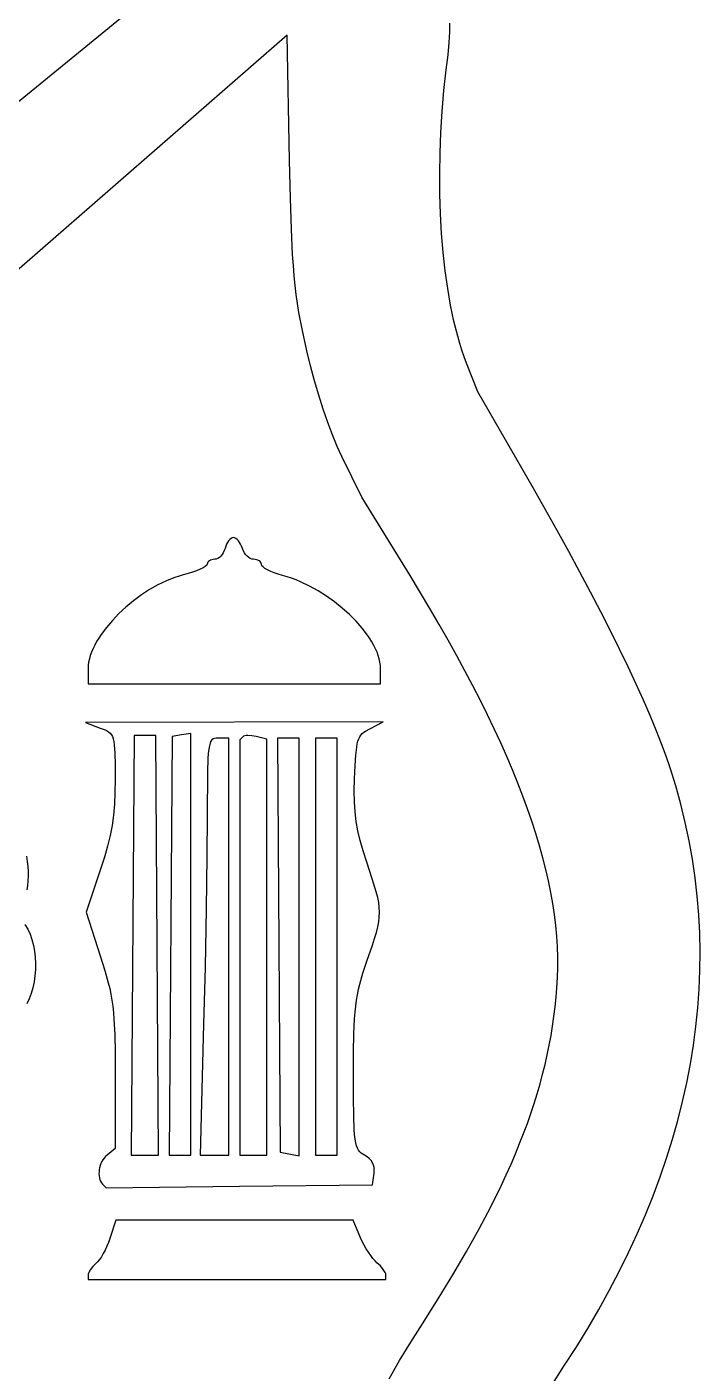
# Model space of a CAD drawing. Header units: millimetres. Extents: x 0.12 to 5.91, y 0.11 to 5.91.
# Drawn here: x 4.705 to 5.91, y 2.273 to 4.682 of the extents above; entities that cross this region are included whole.
import ezdxf

# ---------------------------------------------------------------- set-up
doc = ezdxf.new("R2010")
doc.units = ezdxf.units.MM
doc.header["$MEASUREMENT"] = 0

msp = doc.modelspace()

# ---------------------------------------------------------------- linework, layer by layer
at = {"flags": 128}
for points in [[(5.143586, 4.919221), (4.68622, 4.545135)], [(5.642936, 2.248262), (5.666275, 2.284845), (5.688081, 2.318767), (5.708869, 2.352689), (5.728638, 2.386608), (5.747389, 2.420522), (5.76512, 2.454428), (5.781831, 2.488323), (5.797521, 2.522203), (5.81219, 2.556067), (5.825838, 2.589911), (5.838464, 2.623731), (5.850066, 2.657527), (5.860646, 2.691293), (5.870202, 2.725028), (5.878734, 2.758729), (5.886241, 2.792392), (5.892723, 2.826015), (5.898179, 2.859595), (5.902609, 2.893129), (5.906012, 2.926614), (5.908388, 2.960047), (5.909736, 2.993425), (5.910056, 3.026745), (5.909347, 3.060005), (5.907608, 3.093202), (5.90484, 3.126331), (5.901041, 3.159392), (5.896212, 3.19238), (5.890351, 3.225294), (5.883458, 3.258129), (5.875532, 3.290883), (5.866574, 3.323553), (5.856582, 3.356136), (5.849559, 3.376745), (5.841204, 3.399237), (5.831565, 3.423515), (5.82069, 3.449482), (5.808625, 3.477041), (5.79542, 3.506094), (5.78112, 3.536545), (5.765774, 3.568297), (5.749429, 3.601253), (5.732132, 3.635314), (5.713932, 3.670386), (5.694876, 3.706369), (5.675011, 3.743168), (5.654385, 3.780685), (5.633045, 3.818823), (5.611039, 3.857485), (5.512405, 4.029328), (5.492193, 4.080449), (5.487941, 4.091708), (5.483876, 4.103488), (5.48, 4.115769), (5.476315, 4.128533), (5.46952, 4.155434), (5.463503, 4.184041), (5.458273, 4.214204), (5.453841, 4.245771), (5.450218, 4.278594), (5.447414, 4.312521), (5.445439, 4.347402), (5.444304, 4.383087), (5.444019, 4.419425), (5.444595, 4.456267), (5.446042, 4.493461), (5.448371, 4.530858), (5.451592, 4.568307), (5.455715, 4.605658), (5.458841, 4.632444), (5.460957, 4.654608), (5.462022, 4.673177), (5.461998, 4.68918)], [(5.353276, 2.262266), (5.372092, 2.295005), (5.392003, 2.327907), (5.413043, 2.361056), (5.441375, 2.405503), (5.467745, 2.44856), (5.492194, 2.490327), (5.514764, 2.530907), (5.535495, 2.570403), (5.554428, 2.608917), (5.563233, 2.627837), (5.571603, 2.64655), (5.579545, 2.665069), (5.587063, 2.683405), (5.594163, 2.701573), (5.600848, 2.719585), (5.607125, 2.737453), (5.612999, 2.755191), (5.618474, 2.772811), (5.623556, 2.790326), (5.62825, 2.807749), (5.632561, 2.825092), (5.636494, 2.842368), (5.640055, 2.859591), (5.643248, 2.876772), (5.646078, 2.893926), (5.648551, 2.911063), (5.650672, 2.928198), (5.652446, 2.945343), (5.653878, 2.96251), (5.654912, 2.980486), (5.655386, 2.998686), (5.655298, 3.017118), (5.654642, 3.035794), (5.653416, 3.054725), (5.651615, 3.07392), (5.649236, 3.09339), (5.646275, 3.113146), (5.642729, 3.133198), (5.638593, 3.153556), (5.633863, 3.174232), (5.628538, 3.195235), (5.622611, 3.216576), (5.61608, 3.238265), (5.608941, 3.260313), (5.601191, 3.282731), (5.592824, 3.305528), (5.583839, 3.328715), (5.57423, 3.352304), (5.563995, 3.376303), (5.55313, 3.400725), (5.54163, 3.425578), (5.529492, 3.450874), (5.516713, 3.476623), (5.503289, 3.502836), (5.489215, 3.529522), (5.474488, 3.556694), (5.459105, 3.58436), (5.443062, 3.612531), (5.426354, 3.641219), (5.390933, 3.700184), (5.304861, 3.840748), (5.268825, 3.913454), (5.260435, 3.931496), (5.251986, 3.951808), (5.24359, 3.974053), (5.235358, 3.997894), (5.227403, 4.022995), (5.219834, 4.049018), (5.212764, 4.075629), (5.206304, 4.102489), (5.198362, 4.138688), (5.192073, 4.171339), (5.189472, 4.187173), (5.187193, 4.203128), (5.185206, 4.219539), (5.183479, 4.236743), (5.181983, 4.255076), (5.180687, 4.274873), (5.178574, 4.320204), (5.176895, 4.375426), (5.175406, 4.443225), (5.170994, 4.667632), (4.402535, 3.998204)], [(5.076275, 3.506302), (5.338015, 3.506302), (5.338015, 3.53395), (5.337755, 3.53949), (5.336987, 3.54517), (5.335728, 3.550975), (5.333994, 3.556888), (5.331804, 3.562894), (5.329174, 3.568976), (5.326122, 3.575117), (5.322664, 3.581302), (5.318817, 3.587513), (5.3146, 3.593736), (5.30512, 3.606148), (5.294362, 3.618408), (5.282462, 3.630386), (5.269557, 3.641952), (5.255786, 3.652975), (5.241284, 3.663325), (5.226189, 3.672872), (5.210638, 3.681485), (5.194769, 3.689036), (5.186758, 3.692372), (5.178718, 3.695393), (5.170668, 3.698083), (5.162623, 3.700425), (5.155014, 3.702665), (5.147916, 3.705121), (5.141483, 3.707715), (5.135872, 3.710367), (5.131237, 3.712996), (5.127734, 3.715522), (5.125518, 3.717865), (5.124942, 3.718943), (5.124745, 3.719945), (5.124462, 3.721818), (5.123649, 3.723564), (5.122365, 3.725147), (5.120665, 3.726528), (5.118608, 3.727668), (5.11625, 3.72853), (5.113647, 3.729076), (5.110857, 3.729266), (5.107942, 3.729662), (5.104979, 3.730796), (5.102052, 3.732589), (5.099241, 3.734961), (5.09663, 3.737833), (5.094301, 3.741126), (5.092335, 3.744759), (5.090816, 3.748654), (5.089377, 3.752549), (5.087641, 3.756182), (5.085676, 3.759475), (5.083547, 3.762347), (5.081321, 3.764719), (5.079062, 3.766512), (5.076838, 3.767647), (5.074714, 3.768042), (5.072612, 3.767647), (5.070451, 3.766512), (5.068293, 3.764719), (5.066198, 3.762347), (5.06423, 3.759475), (5.062449, 3.756182), (5.060917, 3.752549), (5.059695, 3.748654), (5.058403, 3.744759), (5.056668, 3.741126), (5.054567, 3.737833), (5.052175, 3.734961), (5.049568, 3.732589), (5.046822, 3.730796), (5.044012, 3.729662), (5.041215, 3.729266), (5.038521, 3.729091), (5.036008, 3.728592), (5.03373, 3.727802), (5.031743, 3.726756), (5.030102, 3.725491), (5.028862, 3.72404), (5.028078, 3.722439), (5.027804, 3.720723), (5.027582, 3.719796), (5.026931, 3.718787), (5.024429, 3.716556), (5.020474, 3.714109), (5.01524, 3.711525), (5.008904, 3.708884), (5.00164, 3.706265), (4.993624, 3.703747), (4.985032, 3.701409), (4.977492, 3.69932), (4.969911, 3.696846), (4.962306, 3.694007), (4.954697, 3.690821), (4.939538, 3.683478), (4.924582, 3.674962), (4.909976, 3.665417), (4.895867, 3.65499), (4.882403, 3.643823), (4.86973, 3.632062), (4.857996, 3.619852), (4.84735, 3.607337), (4.837936, 3.594662), (4.833739, 3.58831), (4.829904, 3.581972), (4.826452, 3.575666), (4.823401, 3.569411), (4.820768, 3.563224), (4.818573, 3.557124), (4.816834, 3.551128), (4.815568, 3.545255), (4.814796, 3.539523), (4.814534, 3.53395), (4.814534, 3.506302), (5.076275, 3.506302)], [(5.085326, 2.607009), (5.323474, 2.609598), (5.326486, 2.630753), (5.326834, 2.635727), (5.326445, 2.640478), (5.325335, 2.644974), (5.323518, 2.649187), (5.321013, 2.653087), (5.317834, 2.656642), (5.313998, 2.659823), (5.309521, 2.6626), (5.306217, 2.664496), (5.303297, 2.666546), (5.300737, 2.66892), (5.298515, 2.67179), (5.296606, 2.675326), (5.294987, 2.679699), (5.293634, 2.685078), (5.292524, 2.691636), (5.291633, 2.699542), (5.290937, 2.708968), (5.290038, 2.733059), (5.289636, 2.765273), (5.289545, 2.806978), (5.289711, 2.846974), (5.290332, 2.87975), (5.29159, 2.906827), (5.292514, 2.918705), (5.293665, 2.929729), (5.295066, 2.940089), (5.29674, 2.949977), (5.298709, 2.959582), (5.300996, 2.969095), (5.306616, 2.988606), (5.31378, 3.010031), (5.323588, 3.038573), (5.327439, 3.050556), (5.330589, 3.061343), (5.333037, 3.071179), (5.334781, 3.080312), (5.335822, 3.088987), (5.33616, 3.097451), (5.335793, 3.10595), (5.334722, 3.11473), (5.332946, 3.124039), (5.330465, 3.134121), (5.323384, 3.157595), (5.313477, 3.187122), (5.306778, 3.207621), (5.301427, 3.226142), (5.297316, 3.243412), (5.294341, 3.260156), (5.292394, 3.2771), (5.29137, 3.294972), (5.291162, 3.314496), (5.291665, 3.336399), (5.292629, 3.360293), (5.293791, 3.378936), (5.295398, 3.393139), (5.296444, 3.398829), (5.297692, 3.403713), (5.299173, 3.407893), (5.300918, 3.411469), (5.302956, 3.414542), (5.30532, 3.417216), (5.308038, 3.419589), (5.311141, 3.421765), (5.318627, 3.425927), (5.342862, 3.438157), (4.809687, 3.436912), (4.836346, 3.427176), (4.845026, 3.423791), (4.848551, 3.422061), (4.851582, 3.420135), (4.854157, 3.417882), (4.856313, 3.415174), (4.858087, 3.411881), (4.859516, 3.407873), (4.860638, 3.403023), (4.861489, 3.3972), (4.862529, 3.382119), (4.862935, 3.361597), (4.863004, 3.334599), (4.862715, 3.311711), (4.86178, 3.290893), (4.860098, 3.271529), (4.857569, 3.252998), (4.854092, 3.234684), (4.849566, 3.215968), (4.843891, 3.196232), (4.836965, 3.174858), (4.810926, 3.097958), (4.836965, 3.018), (4.844701, 2.993368), (4.850757, 2.97147), (4.853217, 2.961038), (4.855333, 2.95068), (4.857128, 2.940193), (4.858628, 2.929375), (4.859858, 2.918021), (4.860843, 2.905929), (4.862177, 2.87872), (4.862831, 2.846123), (4.863004, 2.806513), (4.863004, 2.674983), (4.848463, 2.662915), (4.845755, 2.660389), (4.843308, 2.657551), (4.841131, 2.654448), (4.83923, 2.651125), (4.837613, 2.64763), (4.836286, 2.644009), (4.835257, 2.640307), (4.834532, 2.636572), (4.834119, 2.63285), (4.834025, 2.629187), (4.834256, 2.625629), (4.834821, 2.622224), (4.835726, 2.619016), (4.836977, 2.616054), (4.838583, 2.613382), (4.84055, 2.611048), (4.847179, 2.60442), (5.085326, 2.607009)], [(4.916322, 3.414208), (4.896934, 3.414208), (4.891859, 2.662915), (4.940785, 2.662915), (4.93571, 3.414208), (4.916322, 3.414208)], [(4.981757, 3.414851), (4.964792, 3.412364), (4.959718, 2.662915), (4.998722, 2.662915), (4.998722, 3.417339), (4.981757, 3.414851)], [(5.047192, 3.409361), (5.043928, 3.409256), (5.041051, 3.408824), (5.038538, 3.407891), (5.036364, 3.40628), (5.034504, 3.403817), (5.032934, 3.400327), (5.031629, 3.395634), (5.030566, 3.389563), (5.029719, 3.381939), (5.029064, 3.372586), (5.028234, 3.347996), (5.027804, 3.270366), (5.027299, 3.197915), (5.025925, 3.103397), (5.023891, 2.999057), (5.021406, 2.897143), (5.015009, 2.662915), (5.06658, 2.662915), (5.06658, 3.409361), (5.047192, 3.409361)], [(5.115612, 3.412023), (5.107875, 3.413508), (5.100727, 3.413911), (5.097622, 3.413712), (5.094963, 3.413249), (5.092848, 3.412524), (5.091377, 3.411538), (5.085969, 3.406129), (5.085969, 2.662915), (5.134439, 2.662915), (5.134439, 3.407099), (5.115612, 3.412023)], [(5.1731, 3.409361), (5.153597, 3.409361), (5.158674, 2.668023), (5.192604, 2.661494), (5.192604, 3.409361), (5.1731, 3.409361)], [(5.241074, 3.409361), (5.221686, 3.409361), (5.221686, 2.662915), (5.260462, 2.662915), (5.260462, 3.409361), (5.241074, 3.409361)], [(4.704234, 3.197716), (4.705738, 3.188658), (4.706773, 3.17965), (4.707336, 3.170757), (4.707418, 3.162044), (4.707016, 3.153578), (4.706122, 3.145425), (4.704731, 3.13765)], [(4.701526, 3.075883), (4.706441, 3.067429), (4.710614, 3.05828), (4.714049, 3.048544), (4.716752, 3.038328), (4.718729, 3.02774), (4.719983, 3.016886), (4.72052, 3.005876), (4.720346, 2.994815), (4.719465, 2.983813), (4.717883, 2.972975), (4.715605, 2.96241), (4.712636, 2.952224), (4.70898, 2.942527), (4.704644, 2.933424)], [(5.081122, 2.439951), (5.347709, 2.439951), (5.347709, 2.448458), (5.347382, 2.450439), (5.346443, 2.452811), (5.342997, 2.458374), (5.337896, 2.464433), (5.331666, 2.47027), (5.328175, 2.473585), (5.324398, 2.477922), (5.320456, 2.483095), (5.316468, 2.488921), (5.312554, 2.495216), (5.308833, 2.501797), (5.305427, 2.50848), (5.302454, 2.51508), (5.289284, 2.546586), (4.864508, 2.546586), (4.853566, 2.513432), (4.851082, 2.506534), (4.84821, 2.499639), (4.845052, 2.492931), (4.841713, 2.486593), (4.838293, 2.480809), (4.834896, 2.475764), (4.831624, 2.47164), (4.828579, 2.468622), (4.823126, 2.463424), (4.81866, 2.45789), (4.815642, 2.452681), (4.814821, 2.450405), (4.814534, 2.448458), (4.814534, 2.439951), (5.081122, 2.439951)]]:
    msp.add_lwpolyline(points, dxfattribs=at)

doc.saveas('drawing.dxf')
